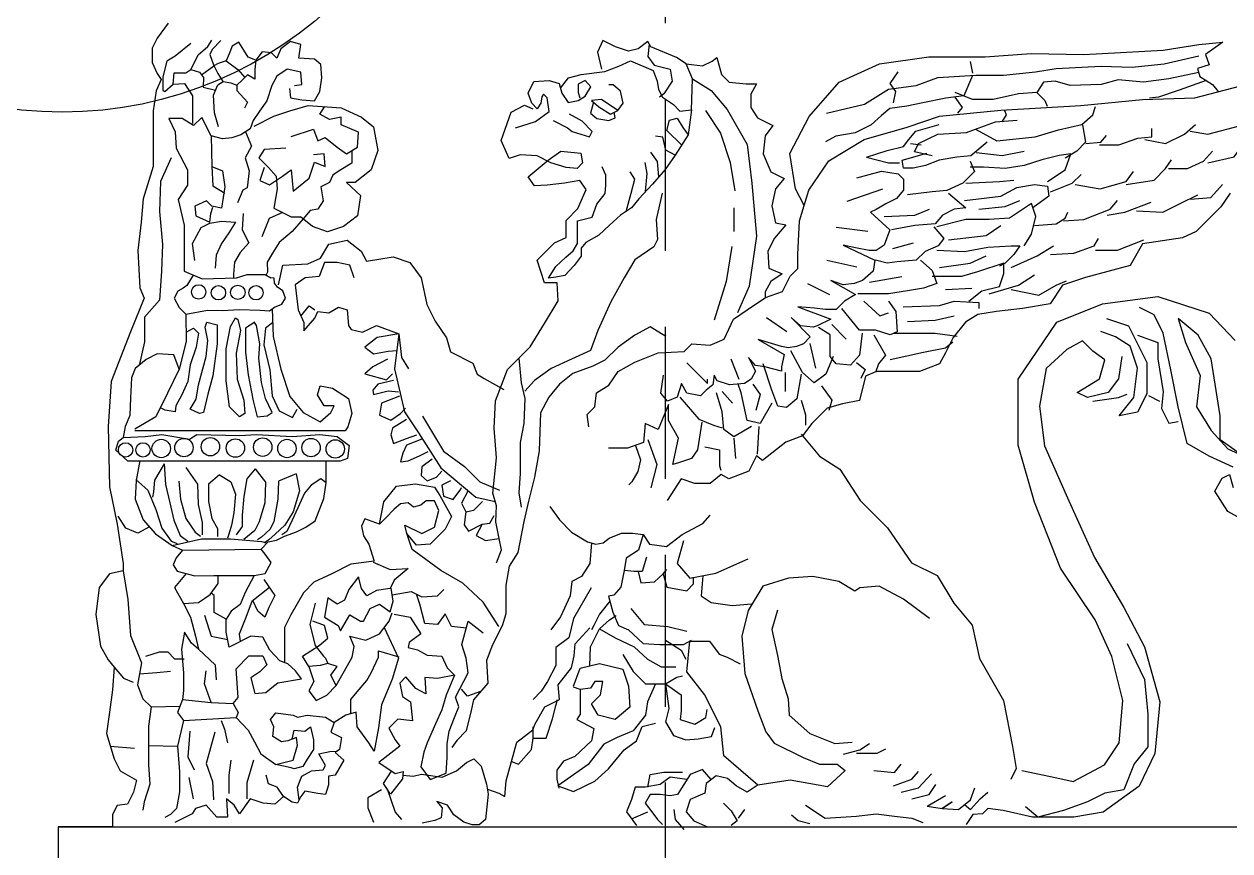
# Model space of a CAD drawing. Extents: x 225 to 2401, y 148 to 3508.
# Drawn here: x 476.3 to 873.3, y 2690.5 to 2962.7 of the extents above; entities that cross this region are included whole.
import ezdxf

# ---------------------------------------------------------------- set-up
doc = ezdxf.new("R2010")
doc.units = 0
doc.header["$LTSCALE"] = 10
doc.header["$MEASUREMENT"] = 0
doc.linetypes.add('HIDDEN', pattern=[0.375, 0.25, -0.125])
for name, color, linetype in [('3', 3, 'CONTINUOUS'), ('4', 4, 'CONTINUOUS'), ('7', 7, 'CONTINUOUS'), ('BH', 3, 'CONTINUOUS'), ('DIM', 3, 'CONTINUOUS')]:
    doc.layers.add(name, color=color, linetype=linetype)

msp = doc.modelspace()

# ---------------------------------------------------------------- linework, layer by layer
at = {"layer": '3', "linetype": 'HIDDEN', "ltscale": 20}
msp.add_line((687.43, 338), (687.43, 3507.88), dxfattribs=at)
at = {"layer": '3'}
msp.add_lwpolyline([(524.69, 2918.62), (521.17, 2910.87), (520.82, 2901.02), (521.87, 2890.11), (521.52, 2881.32), (520.82, 2871.82), (515.89, 2866.19), (515.89, 2858.09), (514.12, 2850.35)], dxfattribs=at)
at = {"layer": '4'}
msp.add_lwpolyline([(523.74, 2963.03), (520.08, 2958.04), (518.41, 2954.71), (518.41, 2950.05), (520.08, 2946.39), (521.41, 2944.39), (519.74, 2940.73), (518.74, 2934.08), (518.74, 2915.77), (515.41, 2905.12), (514.75, 2897.47), (513.75, 2888.15), (514.41, 2875.83), (515.74, 2872.51), (511.33, 2861.4), (504.89, 2845.07), (503.9, 2830.21), (504.39, 2810.41), (506.87, 2798.04), (508.85, 2785.16), (508.85, 2782.69), (504.39, 2781.7), (500.92, 2777.24), (499.93, 2768.33), (501.42, 2757.93), (503.9, 2753.48), (505.88, 2751), (505.38, 2743.58), (504.39, 2736.15), (503.4, 2729.22), (505.88, 2720.8), (507.86, 2716.84), (513.31, 2713.87), (512.32, 2709.91), (510.34, 2705.95), (506.87, 2705.46), (505.38, 2702.49), (505.38, 2698.47), (487.43, 2698.47), (487.43, 2683.47)], dxfattribs=at)
at = {"layer": '7'}
msp.add_line((487.43, 2698.47), (1429, 2698.47), dxfattribs=at)
at = {"layer": 'BH', "color": 7}
for points in [[(531.2, 2956.3), (526.03, 2952.17), (523.27, 2950.45), (521.9, 2945.28), (521.9, 2940.81), (522.58, 2940.46), (525.34, 2942.87), (525.69, 2946.66), (529.48, 2946.66), (531.2, 2947.69), (532.58, 2950.45), (533.61, 2952.51), (536.71, 2955.27), (538.09, 2957.33)], [(552.57, 2950.79), (550.06, 2951.76), (548.62, 2954.1), (546.93, 2956.7), (544.72, 2955.4), (543.81, 2952.93), (542.77, 2950.59), (540.17, 2949.68), (538.76, 2948.98)], [(563.6, 2941.5), (563.94, 2938.4), (567.73, 2937.71), (571.87, 2937.37), (573.59, 2940.46), (574.28, 2944.94), (573.94, 2949.41), (571.87, 2951.14), (566.7, 2951.48), (567.39, 2955.95), (563.94, 2956.99), (560.84, 2954.58), (559.46, 2951.48), (557.74, 2953.2), (554.64, 2953.54), (552.57, 2950.79), (552.22, 2947.69), (552.22, 2944.59), (549.81, 2945.97), (548.09, 2944.25), (546.36, 2942.53), (546.36, 2940.81), (549.81, 2937.02), (548.78, 2934.96)], [(652.85, 2941.53), (655.52, 2944.98), (659.75, 2946.03), (667.5, 2947.09), (672.08, 2948.85), (675.96, 2950.61), (683.36, 2947.44), (684.77, 2943.92), (685.12, 2941.1), (686.53, 2938.64), (690.05, 2936.18), (692.17, 2934.06), (696.05, 2934.42), (696.4, 2944.62), (694.28, 2949.55), (691.11, 2951.66), (682.65, 2955.18), (681.6, 2956.94), (678.42, 2954.48), (675.25, 2953.78), (671.02, 2955.18), (666.79, 2957.3), (665.03, 2953.42), (666.44, 2947.79)], [(733.12, 2902.99), (730.27, 2908.4), (728.38, 2920.11), (734.81, 2932.21), (744.65, 2943.54), (757.89, 2949.59), (774.16, 2951.86), (792.69, 2951.86), (807.83, 2952.99), (825.23, 2952.61), (851.34, 2954.12), (863.06, 2956.01), (871.01, 2956.77), (865.33, 2952.61), (866.47, 2949.21), (862.69, 2948.08), (863.44, 2945.43), (867.6, 2942.79), (869.49, 2940.52)], [(694.28, 2949.55), (699.7, 2948.89), (702.82, 2950.45), (704.38, 2951.7), (705.93, 2946.09), (708.43, 2943.6), (714.04, 2942.98), (717.46, 2942.98), (715.59, 2939.56), (715.59, 2935.2), (717.78, 2931.78), (722.76, 2929.29), (720.27, 2925.86), (719.64, 2919.95), (722.14, 2914.03), (726.5, 2911.86), (723.7, 2908.43), (722.45, 2902.83), (723.7, 2897.23), (727.12, 2896.6), (723.38, 2892.25), (721.2, 2887.89), (721.51, 2882.29), (725.88, 2880.42), (722.14, 2877.93), (720.27, 2874.51), (720.27, 2872.95)], [(565.29, 2942.46), (567.66, 2942.8), (567.33, 2946.86), (562.92, 2947.87), (559.53, 2945.5), (557.84, 2942.46), (556.14, 2937.38), (553.77, 2934), (551.74, 2930.95), (550.72, 2928.24), (547.67, 2926.21), (544.62, 2925.2), (541.57, 2924.86), (537.85, 2925.88), (534.8, 2931.97), (532.09, 2929.26), (528.36, 2931.63), (523.96, 2931.63), (525.99, 2927.23), (526.33, 2921.81), (530.05, 2914.71), (530.05, 2909.63), (527.01, 2904.89)], [(525.34, 2942.87), (529.04, 2943.14), (531.75, 2939.07), (531.75, 2932.98), (531.75, 2929.94)], [(638.09, 2928.58), (644.65, 2930.66), (649.12, 2933.94), (648.53, 2938.4), (647.33, 2939.59), (646.74, 2938.7), (646.44, 2936.62), (645.25, 2934.83), (643.46, 2936.62), (642.27, 2939.89), (644.06, 2943.76), (649.12, 2944.06), (652.4, 2943.17), (653.29, 2939.89), (655.38, 2936.91), (658.66, 2937.51), (661.04, 2939), (662.83, 2941.98), (661.04, 2944.06), (658.66, 2942.87), (658.66, 2940.19), (659.26, 2938.4)], [(662.21, 2830.15), (661.71, 2834.2), (664.24, 2836.72), (664.75, 2841.28), (668.8, 2843.81), (671.84, 2848.36), (677.41, 2851.39), (685, 2854.43), (693.61, 2854.94), (696.15, 2857.46), (702.22, 2856.96), (706.78, 2858.98), (709.82, 2865.56), (714.38, 2868.59), (720.45, 2872.64), (726.03, 2874.66), (728.56, 2879.72), (731.09, 2882.25), (731.09, 2886.8), (731.6, 2897.93), (734.64, 2908.05), (741.22, 2917.66), (752.87, 2924.74), (767.05, 2928.79), (777.68, 2932.33), (797.94, 2934.36), (824.28, 2935.87), (844.54, 2937.9), (861.76, 2938.4), (878.97, 2942.95)], [(552, 2929.1), (558.51, 2932.34), (563.8, 2934.1), (569.79, 2935.86), (580.71, 2935.15), (587.4, 2931.99), (591.28, 2928.82), (592.69, 2921.08), (590.57, 2914.74), (585.29, 2910.52), (582.47, 2910.52), (587.05, 2906.3), (585.99, 2899.61), (581.41, 2896.1), (576.13, 2894.34), (571.2, 2896.1), (567.32, 2899.26)], [(631.85, 2785.35), (633.48, 2789.65), (632.66, 2793.33), (631.64, 2798.85), (631.85, 2804.16), (630.62, 2808.25), (631.85, 2819.9), (631.03, 2829.71), (631.44, 2838.71), (635.41, 2848.96), (642.86, 2856.41), (647.63, 2864.15), (652.1, 2871.59), (651.8, 2877.54), (647.63, 2877.54), (645.24, 2884.99), (650.9, 2890.64), (654.78, 2892.43), (654.78, 2898.08), (658.65, 2901.96), (661.34, 2908.21), (659.25, 2911.18), (654.18, 2910.29), (648.52, 2909.7), (644.35, 2909.4), (642.26, 2912.37), (648.82, 2917.86), (653, 2920.84), (659.55, 2920.24), (660.15, 2916.97), (658.36, 2915.18), (654.79, 2915.48), (649.72, 2916.97), (645.25, 2919.35), (639.58, 2919.65), (636.01, 2918.46), (633.33, 2924.41), (636.6, 2933.64), (641.07, 2936.02), (643.76, 2934.83)], [(696.05, 2934.42), (694.91, 2926.17), (690.7, 2919.56), (687.4, 2914.76), (683.19, 2909.96), (678.68, 2905.15), (676.28, 2902.15), (672.67, 2899.75), (669.06, 2896.45), (665.46, 2893.15), (661.25, 2890.75), (659.75, 2888.94), (659.75, 2886.24), (657.34, 2883.24), (654.34, 2879.94), (651.33, 2879.34), (648.93, 2879.04), (651.33, 2882.94), (654.64, 2885.94), (657.04, 2888.04), (658.54, 2890.44), (658.54, 2895.55), (658.54, 2897.95), (663.35, 2899.15), (664.86, 2903.35), (667.56, 2906.95), (667.86, 2909.66), (667.86, 2912.96), (666.66, 2915.66)], [(873.4, 2907.04), (870.36, 2902.49), (862.26, 2894.39), (857.7, 2892.37), (844.54, 2890.35), (840.48, 2883.26), (825.8, 2879.22), (818.2, 2876.69), (814.15, 2870.62), (805.03, 2869.1), (796.42, 2868.09), (790.35, 2867.08), (786.29, 2864.55), (782.24, 2859.49), (779.71, 2854.43), (777.68, 2850.89), (771.1, 2848.36), (756.92, 2848.36), (753.37, 2846.84), (751.35, 2838.75), (745.78, 2837.74), (740.71, 2836.22), (735.65, 2831.16), (732.61, 2827.11), (727.04, 2825.09), (719.44, 2819.02), (717.42, 2820.54), (714.88, 2815.48), (708.3, 2812.95), (705.77, 2814.47), (702.22, 2811.43), (697.16, 2811.43), (692.6, 2812.95), (688.04, 2805.87)], [(527.01, 2904.89), (528.92, 2896.45), (528.92, 2886.95), (528.92, 2881.32), (534.91, 2878.85), (546.18, 2879.21), (549.71, 2880.26), (555.69, 2880.26), (557.46, 2879.21)], [(568.19, 2898.55), (564.52, 2894.43), (560.24, 2890.8), (558.02, 2887.31), (556.28, 2884.31), (556.44, 2880.98), (555.92, 2880.12)], [(560.03, 2876.87), (561.41, 2883.31), (569.7, 2883.77), (573.85, 2885.61), (576.61, 2890.21), (582.6, 2891.59), (587.2, 2887.91), (589.05, 2884.69), (597.8, 2886.07), (603.33, 2884.23), (607.01, 2879.17), (608.85, 2870.43), (611.62, 2864.91), (615.3, 2859.38), (616.68, 2854.78), (624.05, 2851.1), (625.44, 2847.42), (627.74, 2846.04), (634.19, 2842.36)], [(584.9, 2879.17), (583.52, 2883.31), (579.37, 2884.23), (575.23, 2884.23), (573.39, 2879.63), (568.78, 2879.17), (565.56, 2876.87), (566.48, 2868.59), (568.32, 2864.45), (568.32, 2861.68), (572, 2865.83), (572.93, 2868.13), (576.61, 2867.67), (579.84, 2869.51), (582.6, 2868.59), (583.06, 2863.52), (583.98, 2862.14), (587.67, 2861.22), (592.27, 2863.52), (599.64, 2860.76), (600.56, 2852.94), (602.87, 2849.26)], [(531.91, 2880.08), (529.84, 2876.6), (528.59, 2875.76), (526.92, 2874.79), (525.67, 2872.43), (527.34, 2869.38), (529.56, 2867.16), (536.64, 2868.55), (541.64, 2868.41), (547.06, 2868.69), (554.01, 2868.55), (557.06, 2868.27), (558.73, 2869.52), (561.09, 2870.49), (562.34, 2872.43), (561.51, 2874.93), (559.7, 2876.04), (558.73, 2877.43), (558.59, 2879.09), (557.46, 2879.21)], [(804.79, 2717.04), (816.29, 2714.62), (821.74, 2713.41), (832.03, 2718.85), (836.87, 2726.11), (838.08, 2740.02), (834.45, 2754.53), (829, 2766.62), (817.5, 2783.55), (809.03, 2805.31), (803.58, 2824.05), (803.58, 2845.82), (816.29, 2864.56), (831.42, 2870.61), (849.58, 2873.02), (866.53, 2867.58), (875.01, 2858.51)], [(557.89, 2868.9), (558.27, 2859.89), (560.75, 2849.14), (563.79, 2840.05), (568.2, 2834.81), (573.72, 2831.78), (577.31, 2834.81), (578.41, 2837.01), (575.1, 2837.01), (572.89, 2840.6), (573.72, 2843.63), (577.86, 2842.8), (583.1, 2839.49), (584.2, 2834.53), (582.82, 2830.12), (582, 2828.75), (512.75, 2828.75)], [(874.4, 2816.8), (866.53, 2820.43), (859.27, 2824.66), (856.24, 2836.75), (853.82, 2848.84), (851.4, 2860.93), (848.37, 2866.98), (843.53, 2869.4)], [(687.58, 2859.9), (682.46, 2863.04), (677.35, 2860.29), (671.84, 2856.37), (667.52, 2852.04), (663.58, 2850.08), (656.9, 2847.72), (652.57, 2844.19), (649.03, 2839.86), (646.28, 2834.76), (645.88, 2822.19), (644.31, 2813.54), (642.34, 2805.68), (640.77, 2799.01), (638.8, 2788.79), (636.03, 2784.24), (634.85, 2777.96), (634.85, 2768.53), (633.67, 2764.6), (630.52, 2758.31), (628.55, 2753.21), (628.95, 2745.74), (624.23, 2740.24), (623.44, 2736.71), (621.87, 2730.03), (618.72, 2726.88), (617.15, 2724.53)], [(832.64, 2865.77), (839.9, 2863.35), (845.95, 2851.26), (845.95, 2840.98), (842.93, 2834.94), (836.87, 2833.73), (841.71, 2839.77), (842.93, 2849.45), (840.5, 2856.7), (835.66, 2859.72), (830.82, 2861.54)], [(856.24, 2865.77), (858.66, 2857.91), (863.51, 2847.03), (862.3, 2836.75), (867.14, 2828.89), (872.59, 2822.84), (884.69, 2817.4)], [(878.64, 2819.82), (870.16, 2825.87), (870.16, 2833.73), (867.14, 2852.47), (862.9, 2860.33), (856.24, 2865.77)], [(529.58, 2861.26), (532.06, 2862.64), (533.71, 2860.99), (532.89, 2856.3), (530.96, 2850.52), (530.13, 2845.01), (528.2, 2840.6), (526.27, 2837.01), (525.99, 2835.08), (522.68, 2835.64), (521.13, 2836.41)], [(599.64, 2860.76), (598.26, 2849.26), (601.48, 2835), (606.09, 2828.1), (613.46, 2816.6), (624.98, 2806.94), (631.42, 2805.56)], [(842.93, 2860.33), (849.58, 2857.91), (849.58, 2852.47), (851.4, 2841.59), (850.79, 2836.14), (853.22, 2831.31), (856.24, 2831.91)], [(823.06, 2841.41), (830.43, 2845.94), (832.13, 2852.17), (828.16, 2855), (824.76, 2858.39), (819.66, 2855.56), (812.86, 2849.34), (810.6, 2836.89), (812.3, 2823.87), (820.23, 2805.76), (828.73, 2787.09), (838.36, 2770.67), (845.16, 2757.66), (850.26, 2739.55), (848.56, 2722.57), (843.46, 2711.82), (831.56, 2703.33), (821.93, 2701.63), (808.33, 2701.63), (798.7, 2703.89), (793.6, 2704.46)], [(527.37, 2849.14), (525.54, 2853.83), (520.1, 2854.13), (516.47, 2852.32), (512.84, 2849.3), (511.63, 2846.28), (511.32, 2839.63), (511.02, 2833.89), (509.51, 2830.26), (508.9, 2826.64), (516.16, 2826.94), (521.61, 2827.54), (530.68, 2826.03), (533.1, 2827.54), (547.32, 2827.24), (552.77, 2827.54), (564.57, 2826.94), (573.64, 2827.54), (579.39, 2826.94), (583.32, 2823.92), (582.72, 2819.69), (580.3, 2818.78), (510.42, 2818.78), (506.48, 2822.41), (507.39, 2825.43), (508.9, 2826.64)], [(828.16, 2838.59), (836.66, 2839.72), (839.49, 2840.85)], [(846.56, 2840.38), (850.19, 2838.56)], [(607.47, 2833.62), (614.38, 2822.12), (621.29, 2817.06), (626.36, 2812), (632.81, 2809.24)], [(732.16, 2827.68), (738.21, 2820.43), (744.87, 2816.19), (751.53, 2805.92), (760.61, 2796.85), (768.47, 2785.36), (776.95, 2781.13), (782.4, 2772.06), (788.45, 2764.8), (790.87, 2753.92), (798.74, 2740.02), (801.77, 2724.9), (802.98, 2717.65), (801.16, 2714.02)], [(514.35, 2819.04), (513.19, 2812.48), (512.8, 2806.31), (515.51, 2799.56), (519.56, 2794.93), (524.97, 2791.07), (528.44, 2789.53), (526.32, 2787.02), (525.36, 2784.71), (526.71, 2782.58), (532.5, 2781.04), (538.68, 2781.23), (546.4, 2781.23), (552, 2781.23), (555.67, 2781.81), (557.61, 2785.48), (555.67, 2788.18), (554.28, 2789.9), (556.64, 2792.23), (559.34, 2792.81), (562.05, 2794.16), (565.91, 2795.51), (569, 2797.05), (572.09, 2799.17), (574.99, 2806.5), (575.76, 2811.71), (575.76, 2817.3), (575.76, 2818.85)], [(593.29, 2798.12), (594.68, 2805.42), (598.86, 2810.63), (605.12, 2811.32), (611.39, 2810.28), (613.13, 2807.5), (616.96, 2800.55), (614.87, 2796.38), (610, 2791.51), (605.47, 2791.16), (602.34, 2794.99)], [(879.24, 2798.66), (872.59, 2802.29), (868.35, 2808.94), (870.77, 2813.17), (873.19, 2814.38), (874.4, 2810.15)], [(632.62, 2764.4), (627.4, 2772.39), (620.78, 2778.65), (613.48, 2782.82), (606.86, 2787.69), (604.08, 2789.77), (602.34, 2794.99), (601.64, 2797.77), (607.21, 2794.99), (611.39, 2797.07), (612.78, 2802.63), (611.39, 2805.76), (608.6, 2805.76), (606.86, 2804.37), (604.43, 2803.68), (602.69, 2805.07), (600.25, 2804.72), (598.16, 2802.98), (595.38, 2800.2), (593.29, 2798.12), (588.42, 2799.85), (587.37, 2797.42), (588.07, 2794.29), (589.81, 2791.51), (591.55, 2785.95), (583.89, 2784.91), (577.63, 2781.78), (571.71, 2779), (568.23, 2775.52), (564.06, 2768.22), (561.97, 2764.05), (561.97, 2756.75), (561.97, 2752.58)], [(649.35, 2803.87), (652.55, 2799.48), (656.55, 2795.48), (661.75, 2792.29), (664.55, 2791.49), (666.95, 2791.89), (668.95, 2793.49), (672.95, 2795.08), (676.55, 2795.08), (680.15, 2794.68), (682.15, 2791.49), (687.75, 2790.69), (692.95, 2794.68), (699.75, 2798.28), (702.15, 2801.08)], [(517.53, 2797.24), (513.73, 2795.16), (509.81, 2796.79), (507.2, 2800.71)], [(680.15, 2794.68), (678.62, 2789.47), (674.56, 2786.88), (673.82, 2782.82), (672.71, 2777.29), (670.49, 2774.7), (668.65, 2774.34), (670.12, 2769.17), (671.97, 2764.74), (675.3, 2763.26), (680.1, 2758.83), (685.64, 2758.46), (693.4, 2758.46), (695.99, 2759.94)], [(508.85, 2782.69), (510.39, 2773.25), (511.3, 2761.47), (514.92, 2752.41), (513.56, 2745.16), (515.38, 2740.63), (518.1, 2737.91), (517.19, 2731.57), (517.19, 2718.89), (517.65, 2712.54), (515.83, 2706.65), (515.38, 2703.94)], [(529.6, 2781.81), (525.81, 2777.22), (528.75, 2772), (533.65, 2772.32), (537.57, 2774.93), (540.18, 2778.52), (540.18, 2781.23)], [(774.36, 2767.02), (765.84, 2773.4), (757.85, 2777.66), (751.46, 2777.13), (749.86, 2776.06), (744.53, 2779.26), (736.01, 2780.85), (728.02, 2780.32), (719.5, 2777.66), (714.7, 2769.68), (712.57, 2761.17), (713.64, 2748.93), (717.9, 2736.69), (720.56, 2729.77), (723.23, 2726.05), (732.82, 2721.26), (738.14, 2719.13), (744, 2719.13), (746.66, 2717), (740.81, 2711.68), (728.55, 2713.81), (717.9, 2712.22), (706.71, 2721.79), (705.65, 2731.37), (700.32, 2742.01), (694.46, 2749.46), (695.53, 2759.57), (701.92, 2759.57), (705.12, 2755.31), (707.78, 2754.25), (712.04, 2752.12)], [(528.75, 2772), (531.04, 2767.43), (532.67, 2761.23), (533.65, 2756.99), (531.37, 2758.95), (529.08, 2762.54), (528.1, 2756.99), (528.75, 2749.16), (528.75, 2743.29), (528.43, 2740.35), (537.9, 2739.37), (545.08, 2739.05), (546.72, 2741), (546.06, 2750.46), (550.31, 2754.71), (554.88, 2754.71), (556.19, 2751.77), (553.9, 2749.49), (550.96, 2747.53), (552.27, 2742.31), (555.86, 2742.64), (557.82, 2744.27), (559.78, 2745.9), (567.62, 2747.2), (565.66, 2749.81), (563.05, 2752.1), (560.43, 2753.07), (557.17, 2756.66), (554.88, 2760.9), (550.96, 2761.23), (545.08, 2758.29), (543.78, 2757.64), (542.8, 2762.54), (542.8, 2766.78), (538.88, 2769.06), (538.88, 2774.61), (537.87, 2775.34)], [(628.82, 2710.84), (632.55, 2709.59), (634.55, 2708.4), (634.95, 2713.59), (638.55, 2726.37), (643.75, 2730.37), (644.55, 2732.36), (647.75, 2737.96), (652.55, 2740.35), (652.15, 2745.15), (656.55, 2750.74), (657.35, 2754.74), (657.75, 2758.73), (662.55, 2763.92)], [(518.1, 2737.91), (527.61, 2738.23)], [(636.75, 2719.98), (639.06, 2719.13), (643.32, 2723.92), (643.86, 2727.65), (643.86, 2731.37)], [(600.97, 2715.45), (604.39, 2715.15), (607.08, 2715.75), (613.93, 2714.85), (618.69, 2716.94), (621.97, 2719.61), (624.35, 2720.8), (626.73, 2718.42), (628.52, 2712.47), (629.12, 2709.2), (628.22, 2700.87), (626.14, 2699.09), (623.76, 2699.09), (621.08, 2699.98), (617.8, 2702.36), (615.71, 2705.63), (612.14, 2706.82), (613.93, 2704.74), (613.63, 2701.47), (611.54, 2700.57), (607.37, 2699.68)], [(702.51, 2714), (699.64, 2717.28), (695.54, 2715.64), (693.49, 2712.36), (691.44, 2709.09), (688.98, 2708.68), (685.7, 2709.09), (682.43, 2709.09), (680.79, 2706.22), (683.25, 2702.95), (684.88, 2700.9), (686.52, 2699.27)], [(681.61, 2711.55), (682.43, 2715.64), (686.93, 2716.46), (693.08, 2716.46)], [(694.52, 2714), (688.98, 2714.82), (685.7, 2712.36), (680.79, 2711.55), (677.51, 2711.55), (676.28, 2707.45), (674.64, 2703.36), (677.92, 2698.86)], [(718.02, 2712.23), (714.39, 2709.91), (710.7, 2711.95), (707.83, 2714.41), (704.15, 2715.23), (700.87, 2712.77), (700.46, 2709.5), (695.54, 2707.45), (694.31, 2703.36), (696.77, 2700.49), (701.28, 2698.45)]]:
    msp.add_lwpolyline(points, dxfattribs=at)
at = {"layer": 'BH'}
for points in [[(541.08, 2957.22), (538.21, 2954.36), (537.43, 2952.67), (538.61, 2949.29), (540.04, 2946.43), (541.75, 2943.76)], [(682.13, 2956.06), (681.6, 2952.02), (683.71, 2949.2), (689, 2947.79), (689.7, 2943.92), (686.88, 2939.7), (685.47, 2938.64)], [(542.77, 2950.59), (546.67, 2947.73), (548.95, 2945.11)], [(740.48, 2933.34), (752.97, 2936.36), (760.91, 2941.28), (769.99, 2942.41), (777.18, 2945.05), (789.67, 2945.81), (798.75, 2945.81), (809.34, 2946.94), (816.15, 2948.08), (830.91, 2948.83), (841.12, 2948.45), (851.71, 2949.59), (863.06, 2952.23)], [(787.78, 2950.34), (788.53, 2946.57)], [(531.2, 2947.69), (534.05, 2946.82), (535.35, 2945.13), (535.22, 2941.88), (539.32, 2940.97)], [(534.7, 2945.98), (538.76, 2948.98)], [(763.94, 2946.94), (761.29, 2943.16), (763.18, 2940.52)], [(863.06, 2946.75), (853.23, 2944.68), (844.9, 2943.54), (836.58, 2944.3), (830.91, 2942.79), (820.69, 2942.41), (815.77, 2943.92), (811.99, 2943.54), (809.72, 2940.14), (803.67, 2939.76), (795.34, 2937.87), (788.53, 2937.87), (782.86, 2940.14)], [(540.3, 2928.88), (539, 2933.43), (538.61, 2939.28), (540.04, 2942.66), (541.86, 2943.83), (544.33, 2943.31), (546.36, 2942.53)], [(671.77, 2934.27), (666.36, 2937.87), (663.05, 2937.57), (665.46, 2935.47), (669.36, 2933.07), (671.77, 2934.27), (673.57, 2936.67), (672.67, 2940.58), (670.26, 2942.68), (668.76, 2942.68)], [(696.4, 2944.62), (702.51, 2940.8), (707.8, 2934.58), (714.35, 2923.06), (715.91, 2910.3), (717.46, 2892.87), (714.97, 2876.37), (711.23, 2867.66)], [(788.58, 2945.74), (785.69, 2939.01), (779.83, 2938.25), (772.26, 2936.74), (766.97, 2935.61), (761.29, 2934.85), (758.64, 2932.58), (755.24, 2929.56), (749.94, 2926.92), (743.51, 2925.78), (740.11, 2923.89)], [(865.52, 2944.11), (856.63, 2940.9), (849.82, 2938.63), (846.8, 2938.25)], [(763.24, 2940.44), (762.43, 2936.74)], [(782.76, 2938.63), (785.13, 2935.23), (783.61, 2933.34)], [(809.72, 2940.14), (812.37, 2937.5), (813.12, 2935.61)], [(564.15, 2925.65), (571.55, 2928.12), (572.96, 2924.25), (575.42, 2925.3), (579.3, 2922.13), (582.47, 2920.02), (585.99, 2922.13), (586.34, 2927.06), (580.71, 2929.52), (580.71, 2931.99), (576.83, 2931.28), (573.66, 2933.04), (575.25, 2935.51)], [(663.76, 2936.95), (662.75, 2933.37), (664.86, 2931.57), (668.76, 2930.97), (670.87, 2931.87), (670.57, 2933.67)], [(700.64, 2934.27), (705.62, 2926.8), (708.74, 2917.15), (710.3, 2907.81)], [(789.55, 2928.07), (796.54, 2924.23), (809.19, 2925.59), (816.86, 2927.84), (824.54, 2929.65), (828.15, 2932.8), (829.06, 2935.51)], [(650.43, 2930.97), (655.24, 2928.57), (656.74, 2927.37), (662.45, 2925.57), (663.35, 2927.37), (660.05, 2930.67), (655.84, 2933.07)], [(692.8, 2922.86), (687.87, 2927.67), (688.8, 2931.07), (691.28, 2931.69), (693.13, 2928.6), (694.91, 2926.17)], [(775.32, 2919.27), (769.45, 2920.63), (770.81, 2923.33), (777.13, 2926.49), (786.61, 2926.94), (792.48, 2929.19), (796.09, 2930.55), (803.32, 2931)], [(798.35, 2930.55), (799.71, 2932.8), (799.25, 2934.16)], [(860.21, 2927.39), (866.08, 2926.49), (876.47, 2929.19), (878.73, 2934.16)], [(549.2, 2927.23), (551.11, 2922.49), (549, 2918.62), (550.41, 2914.39), (549.71, 2908.76), (548.3, 2908.06), (546.53, 2903.84)], [(753.65, 2918.82), (760.42, 2921.08), (765.84, 2922.43), (767.64, 2924.68), (769.9, 2927.39), (777.58, 2929.65)], [(824.79, 2929.53), (825.76, 2923.77), (822.87, 2920.9), (819.03, 2918.5)], [(830.41, 2922.88), (836.73, 2922.88), (843.05, 2925.14), (847.57, 2925.59), (847.57, 2928.29)], [(845.31, 2924.68), (852.09, 2923.33), (858.41, 2926.49), (862.02, 2929.65)], [(866.1, 2917.06), (874.74, 2918.98), (878.58, 2924.25), (880.99, 2926.65)], [(537.85, 2925.88), (538.08, 2915.8), (538.43, 2909.47), (542.31, 2907)], [(690.7, 2919.56), (687.56, 2921.18), (686.64, 2925.51), (684.16, 2925.82)], [(793.38, 2923.78), (787.96, 2919.27), (783.45, 2918.82), (777.58, 2917.92), (773.06, 2916.11), (769, 2915.21), (765.84, 2915.21), (765.39, 2917.92), (773.51, 2920.17)], [(768.1, 2923.33), (771.71, 2922.88)], [(825.9, 2923.33), (830.86, 2923.78), (832.67, 2926.04)], [(562.39, 2921.78), (555.34, 2921.43), (553.58, 2918.62), (556.75, 2915.45), (559.22, 2912.63), (559.57, 2908.41), (558.51, 2902.08), (564.15, 2899.26), (567.32, 2899.26)], [(555.34, 2915.45), (553.93, 2911.23), (557.1, 2909.82), (561.33, 2912.63), (564.15, 2914.74), (564.85, 2907.71), (570.14, 2911.93), (571.9, 2917.21), (575.42, 2915.8), (575.07, 2920.02), (571.55, 2919.67)], [(584.23, 2921.08), (584.23, 2916.86), (580, 2914.39), (577.89, 2912.99), (576.83, 2910.52), (574.01, 2909.11), (574.72, 2904.54), (572.96, 2901.73), (570.49, 2901.37), (568.19, 2898.55)], [(685.29, 2912.36), (684.78, 2917.47), (682.61, 2920.56)], [(753.65, 2918.82), (760.87, 2917.02), (764.48, 2917.02)], [(813.27, 2910.82), (819.03, 2914.66), (820.95, 2919.94), (817.11, 2919.46), (811.35, 2918.02), (805.58, 2916.1), (799.34, 2915.14), (792.14, 2915.62), (787.81, 2915.62)], [(789.74, 2920.42), (798.38, 2919.46), (805.58, 2920.9)], [(853.13, 2915.14), (859.37, 2915.14), (864.66, 2917.54), (867.54, 2920.9)], [(538.08, 2915.8), (541.6, 2914.39), (542.31, 2909.11), (541.25, 2902.08), (538.08, 2902.78)], [(680.93, 2907.56), (681.38, 2913.46), (680.76, 2917.16)], [(787.81, 2917.54), (789.26, 2914.18), (785.41, 2910.34), (780.13, 2907.94), (775.33, 2907.46), (767.16, 2906.5)], [(839.2, 2909.86), (848.33, 2911.3), (852.17, 2915.14), (854.09, 2918.02)], [(674.47, 2900.95), (676.12, 2906.97), (677.35, 2911.6), (675.81, 2914.07)], [(750.49, 2912.06), (758.61, 2914.31), (764.03, 2913.41), (765.84, 2911.6), (765.84, 2908), (763.58, 2905.29), (759.97, 2903.49), (756.81, 2901.68), (755, 2900.78), (761.32, 2894.92), (759.52, 2889.96), (756.81, 2888.15), (754.55, 2888.15), (750.03, 2889.05), (745.97, 2889.96), (756.36, 2884.99), (755.9, 2881.39), (752.29, 2878.23), (749.58, 2877.33), (745.97, 2876.88), (741.91, 2878.23), (750.03, 2873.72), (746.42, 2871.46), (743.71, 2868.76), (740.1, 2868.76), (736.49, 2869.21), (731.07, 2869.66), (741.91, 2865.6), (737.39, 2863.34), (736.04, 2862.89), (731.97, 2863.34), (728.81, 2866.05), (735.13, 2859.74), (732.87, 2857.48), (730.62, 2856.58), (727.91, 2856.13), (725.65, 2856.58), (717.97, 2858.83), (726.55, 2853.87), (725.65, 2849.81), (725.65, 2848.46), (720.23, 2849.81), (717.07, 2850.26), (714.81, 2852.97), (717.07, 2848.46), (715.72, 2845.75), (713.46, 2844.4), (708.49, 2843.95), (704.43, 2845.3), (703.52, 2847.11), (703.07, 2843.95), (700.81, 2842.15), (699.01, 2840.34), (694.49, 2841.24), (692.69, 2844.4), (691.33, 2839.89), (688.17, 2838.54), (685.91, 2841.24), (686.82, 2847.11)], [(786.37, 2910.34), (797.42, 2910.82), (802.22, 2911.3)], [(814.23, 2907.46), (821.43, 2910.34), (824.31, 2913.22)], [(822.39, 2909.86), (830.56, 2908.42), (839.2, 2910.82), (841.6, 2914.18)], [(686.4, 2907.05), (684.43, 2898.4), (684.82, 2891.72), (683.64, 2889.37), (677.35, 2885.05), (673.81, 2879.15), (669.48, 2871.29), (665.16, 2861.87), (662.8, 2855.19), (656.5, 2852.44), (649.82, 2849.29), (644.31, 2845.36), (641.16, 2841.83)], [(747.32, 2904.39), (759.06, 2908.45)], [(780.61, 2906.98), (786.37, 2902.19), (782.53, 2901.71), (778.69, 2899.79), (776.29, 2896.91), (769.56, 2896.43), (761.88, 2894.99)], [(785.89, 2904.59), (797.9, 2906.02), (803.18, 2908.9), (808.95, 2909.86), (813.27, 2909.38), (813.75, 2906.02), (808.47, 2902.19)], [(842.56, 2901.23), (851.21, 2900.75), (856.97, 2903.63), (862.74, 2906.5)], [(860.33, 2905.07), (867.06, 2905.55), (870.9, 2909.86)], [(538.08, 2902.78), (536.32, 2904.54), (532.44, 2902.78), (532.8, 2899.61), (537.38, 2897.5), (537.73, 2900.32), (538.43, 2902.43)], [(805.58, 2889.72), (807.99, 2893.55), (809.43, 2899.31), (807.99, 2903.63), (800.78, 2898.83), (794.06, 2898.35), (786.37, 2898.35), (776.77, 2895.95)], [(790.7, 2901.71), (799.34, 2902.67), (804.14, 2904.59)], [(818.55, 2897.87), (825.27, 2898.35), (833.92, 2901.71), (836.32, 2904.59)], [(832.96, 2899.79), (838.72, 2900.75), (847.37, 2904.11)], [(548.36, 2900.29), (548.04, 2894.91), (550.26, 2890.64), (547.41, 2887.47), (545.5, 2884.31), (545.19, 2880.35), (545.22, 2879.18)], [(561.33, 2900.67), (556.91, 2898.71), (554.53, 2892.69)], [(709.98, 2902.21), (709.98, 2894.43)], [(759.48, 2899.31), (769.56, 2899.79), (774.37, 2901.71)], [(808.95, 2896.43), (816.15, 2896.91), (819.03, 2898.83), (819.99, 2900.75)], [(532.44, 2884.84), (531.74, 2890.47), (534.56, 2895.74), (537.38, 2897.15), (541.25, 2897.85), (545.83, 2897.5), (543.72, 2893.98), (541.25, 2890.47), (539.49, 2886.59), (539.14, 2882.37)], [(743.71, 2895.82), (754.1, 2894.47)], [(775.81, 2895.95), (779.17, 2892.11), (777.25, 2889.72), (772.93, 2887.8), (770.04, 2884.92), (763.8, 2884.44), (760.44, 2883.96), (756.6, 2884.92)], [(780.61, 2891.63), (793.1, 2893.07), (797.9, 2896.43)], [(762.36, 2888.76), (769.08, 2890.67)], [(814.23, 2886.84), (821.91, 2887.32), (828.64, 2889.72), (830.08, 2892.11)], [(829.12, 2888.28), (836.32, 2888.28), (844.97, 2891.63)], [(709.36, 2889.45), (707.49, 2877.93), (703.44, 2865.17)], [(776.77, 2888.28), (785.89, 2887.8), (793.58, 2889.24), (801.26, 2889.72), (804.14, 2889.72), (802.22, 2886.84), (799.34, 2883.96), (797.42, 2883)], [(801.26, 2882.52), (809.91, 2886.36), (815.19, 2889.72)], [(740.55, 2884.99), (750.49, 2882.74)], [(771.49, 2884.92), (775.33, 2881.56), (776.77, 2877.24), (772.45, 2875.8), (767.16, 2874.84), (760.92, 2873.89), (757.56, 2873.89), (750.83, 2873.89)], [(787.33, 2871.49), (791.66, 2874.84), (797.42, 2876.28), (798.86, 2880.6), (798.86, 2883.96), (790.22, 2881.08), (784.93, 2879.64), (779.65, 2879.64), (775.33, 2879.64)], [(777.73, 2882.52), (787.81, 2883.96), (793.1, 2886.36)], [(754.68, 2877.72), (765.24, 2879.64)], [(794.06, 2873.89), (803.66, 2876.76), (808.95, 2880.12)], [(734.23, 2877.33), (741.45, 2873.72)], [(779.65, 2875.32), (788.29, 2875.8)], [(801.26, 2875.32), (810.39, 2873.41), (816.15, 2876.76), (819.51, 2878.2)], [(760.92, 2871.49), (763.32, 2868.13), (763.8, 2861.41), (761.4, 2860.45), (756.6, 2861.89), (751.31, 2861.89), (745.55, 2869.09)], [(752.76, 2871.49), (758.04, 2866.69), (760.92, 2867.65)], [(765.72, 2869.57), (777.73, 2870.05), (782.53, 2871.49), (790.7, 2871.01), (790.7, 2869.09)], [(529.56, 2867.16), (529.58, 2858.23), (527.37, 2849.14), (523.51, 2841.15), (519.64, 2833.43), (512.75, 2829.3)], [(567.4, 2866.52), (570.16, 2869.97), (572, 2868.59)], [(536.47, 2864.57), (539.78, 2863.74), (539.78, 2857.41), (538.4, 2846.93), (536.75, 2840.87), (535.37, 2834.81), (533.99, 2834.53), (530.96, 2835.91), (532.89, 2839.22), (533.71, 2843.9), (536.2, 2853.27), (536.75, 2858.51), (535.92, 2862.92), (536.47, 2864.57)], [(546.68, 2865.4), (547.51, 2861.82), (546.13, 2854.37), (546.41, 2845.83), (548.61, 2838.94), (548.89, 2834.53), (547.23, 2833.43), (543.92, 2836.74), (542.82, 2845.28), (542.82, 2855.75), (544.2, 2863.19), (545.85, 2865.95), (546.68, 2865.4)], [(552.2, 2864.57), (549.17, 2862.64), (549.17, 2854.65), (549.99, 2847.21), (551.65, 2838.67), (553.03, 2833.43), (556.34, 2833.71), (557.99, 2834.81), (555.79, 2839.49), (554.41, 2844.73), (553.58, 2852.72), (553.86, 2857.41), (552.75, 2863.47), (552.09, 2864.5)], [(558.08, 2864.39), (555.79, 2862.64), (555.23, 2857.13), (557.17, 2848.86), (557.99, 2840.32), (560.2, 2835.36), (564.62, 2833.16), (566.14, 2835.94)], [(720.68, 2866.05), (727.46, 2861.54)], [(752.27, 2860.93), (751.31, 2853.74), (748.43, 2850.38), (743.63, 2850.86), (741.71, 2853.26), (741.71, 2860.45), (737.87, 2862.85)], [(742.19, 2863.81), (746.99, 2859.01)], [(767.16, 2864.77), (776.29, 2865.25), (782.53, 2866.69)], [(599.64, 2860.76), (592.49, 2859.51), (588.51, 2856.39), (591.35, 2854.12), (596.18, 2854.97), (599.03, 2855.25)], [(756.12, 2860.45), (759.96, 2853.74), (757.56, 2850.86), (756.6, 2847.98)], [(762.6, 2860.93), (771.01, 2860.93), (776.29, 2860.93), (783.49, 2859.97)], [(742.67, 2853.26), (740.27, 2847.5), (736.43, 2844.62), (732.58, 2847.98), (728.74, 2855.18)], [(734.99, 2857.58), (736.91, 2849.42)], [(761.4, 2852.3), (772.45, 2854.7), (779.65, 2856.14), (782.05, 2858.06)], [(595.9, 2852.41), (591.07, 2849.86), (588.51, 2847.59), (595.62, 2845.6), (597.61, 2847.59)], [(639.13, 2852.68), (639.98, 2844.58), (641.16, 2839.47), (640.77, 2831.22), (639.59, 2824.94), (639.59, 2814.72), (639.2, 2808.43), (639.98, 2803.72)], [(694.49, 2851.17), (701.27, 2844.4), (701.27, 2845.75)], [(708.94, 2852.52), (711.65, 2845.75)], [(750.35, 2851.34), (753.24, 2848.94), (751.79, 2846.06)], [(837.79, 2853.3), (836.66, 2845.94), (833.26, 2841.41), (826.46, 2839.72), (823.06, 2841.41)], [(732.1, 2847.5), (730.66, 2839.35), (727.3, 2836.47), (724.42, 2836.95), (722.5, 2842.22), (719.62, 2850.86)], [(726.82, 2847.98), (726.82, 2841.75)], [(597.89, 2845.32), (592.77, 2844.18), (591.07, 2842.2), (591.35, 2840.78), (596.18, 2841.91), (599.59, 2841.63)], [(722.5, 2837.91), (718.66, 2831.19), (714.33, 2832.15), (712.41, 2841.27), (711.45, 2844.14)], [(716.26, 2844.14), (718.66, 2840.79), (717.22, 2835.51)], [(738.83, 2843.66), (742.19, 2838.87), (741.23, 2835.51)], [(599.88, 2840.21), (593.91, 2837.94), (593.34, 2833.97), (597.04, 2832.26), (600.16, 2834.53), (601.87, 2836.24)], [(692.24, 2839.83), (698.49, 2832.63), (703.29, 2830.71), (706.17, 2829.75)], [(715.77, 2830.23), (710.01, 2826.87), (706.65, 2829.27), (706.17, 2835.03), (704.25, 2841.27)], [(706.17, 2841.75), (709.53, 2837.91)], [(699.45, 2831.67), (698.01, 2822.56), (696.08, 2819.68), (691.76, 2818.24), (689.84, 2817.76), (691.76, 2826.39), (688.4, 2832.15), (688.4, 2837.43), (685.04, 2829.27), (680.72, 2831.19), (680.24, 2824.96), (674.95, 2823.04), (668.71, 2823.04)], [(732.1, 2838.87), (733.54, 2834.07), (733.54, 2830.71)], [(602.15, 2832.55), (597.61, 2829.71), (597.04, 2827.44), (597.89, 2824.6), (602.15, 2826.3), (605.56, 2827.44)], [(718.18, 2830.23), (717.7, 2821.12)], [(607.27, 2826.02), (602.15, 2824.03), (601.02, 2821.48), (600.16, 2818.64), (602.72, 2818.92), (606.42, 2820.62), (609.26, 2822.04)], [(677.59, 2824), (679.28, 2819.2), (678.31, 2815.36), (676.39, 2812), (675.43, 2811.04)], [(681.68, 2825.92), (684.56, 2817.76), (682.64, 2810.09)], [(700.41, 2823.52), (705.21, 2822.56), (705.21, 2817.28), (705.69, 2815.84)], [(710.01, 2826.39), (710.49, 2819.68)], [(610.68, 2819.49), (607.27, 2816.93), (606.98, 2814.1), (608.97, 2812.39), (612.1, 2813.53), (613.8, 2815.52)], [(522.4, 2817.99), (519.23, 2812.6), (518.86, 2808.69), (518.49, 2807.01)], [(522.4, 2817.99), (522.77, 2811.11), (524.26, 2805.15), (525.57, 2799.39), (527.61, 2794.36), (530.22, 2792.5)], [(529.48, 2816.69), (533.39, 2811.29), (533.58, 2804.6), (534.88, 2798.64), (534.88, 2794.55)], [(552.39, 2816.32), (549.59, 2812.97), (548.66, 2807.2), (548.1, 2801.06), (548.1, 2797.34), (546.06, 2794.55)], [(552.39, 2816.32), (555.74, 2811.85), (555.55, 2805.15), (553.69, 2798.83), (552.2, 2796.04), (548.66, 2793.06)], [(513.09, 2812.78), (517, 2809.25), (519.61, 2802.92), (521.65, 2796.78), (524.63, 2792.5), (526.68, 2791.76)], [(527.24, 2812.22), (527.8, 2806.27), (529.48, 2799.94), (532.64, 2795.48), (534.32, 2794.18)], [(540.65, 2814.27), (536.93, 2811.29), (536.93, 2805.53), (538.05, 2799.94), (539.91, 2796.6), (539.91, 2793.99)], [(540.65, 2814.27), (544.38, 2812.04), (545.87, 2807.94), (545.31, 2801.8), (544.56, 2797.71), (543.63, 2794.74), (543.26, 2793.43)], [(565.8, 2814.64), (560.02, 2812.22), (559.84, 2806.27), (558.53, 2799.01), (557.23, 2796.41), (554.44, 2793.8), (553.13, 2792.87)], [(565.8, 2814.64), (566.92, 2809.06), (564.87, 2802.18), (562.07, 2797.71), (558.91, 2794.74), (556.86, 2792.87), (555.37, 2791.94)], [(575.76, 2811.71), (573.99, 2812.97), (570.83, 2810.92), (568.59, 2808.32), (566.36, 2803.48), (564.5, 2799.39), (562.82, 2795.67), (561.14, 2794.55)], [(616.65, 2812.39), (613.8, 2810.97), (614.37, 2807.28), (617.5, 2806.15), (620.06, 2809.55), (620.34, 2810.12)], [(622.33, 2808.99), (620.34, 2805.01), (621.76, 2802.17), (624.32, 2802.74), (627.16, 2805.58)], [(621.76, 2802.17), (621.2, 2797.82), (622.64, 2795.78), (627.14, 2798.03), (629.59, 2798.44), (631.03, 2800.89)], [(627.14, 2798.03), (625.09, 2794.35), (628.16, 2792.71), (632.66, 2793.33)], [(524.97, 2791.07), (534.69, 2793.25), (544.19, 2793.25), (554.44, 2792.32), (556.11, 2791.94)], [(663.15, 2791.89), (662.5, 2785.11), (659.84, 2780.85), (656.64, 2779.26), (656.11, 2774.47), (652.91, 2767.55), (649.72, 2763.29)], [(693.4, 2792.56), (691.27, 2785.11), (695.53, 2780.32), (704.05, 2781.92), (714.7, 2786.7)], [(528.44, 2789.53), (554.28, 2789.9)], [(591.2, 2785.6), (596.77, 2783.17), (602.69, 2783.52), (598.16, 2779.69), (596.77, 2776.91), (592.25, 2776.22), (589.11, 2774.48), (587.37, 2776.91), (586.33, 2780.73), (583.2, 2776.56), (581.81, 2773.09), (579.37, 2771.7), (576.24, 2773.78), (575.19, 2767.52), (579.72, 2764.74), (580.41, 2763.01), (583.55, 2768.22), (587.03, 2766.13), (588.07, 2766.13), (590.16, 2770.31), (593.29, 2771.7), (596.77, 2769.26), (597.82, 2772.74), (597.16, 2776.97)], [(681.21, 2787.25), (679.73, 2782.46), (677.15, 2782.46), (673.82, 2782.82)], [(552, 2781.23), (549, 2775.59), (547.37, 2771.67), (544.43, 2769.39), (542.8, 2766.78)], [(555.21, 2779.83), (558.8, 2774.61), (556.84, 2770.69), (555.54, 2767.43), (553.25, 2769.39), (551.62, 2772.98)], [(678.44, 2782.46), (679.36, 2778.76), (683.8, 2779.13), (686.75, 2781.72), (687.86, 2783.19)], [(686.75, 2781.72), (687.86, 2777.29), (694.51, 2776.18), (696.73, 2778.4), (696.73, 2780.61)], [(699.79, 2781.12), (699.26, 2774.47), (702.45, 2772.34), (709.38, 2771.27), (715.77, 2771.81)], [(557.01, 2777.22), (551.29, 2772.65), (549, 2766.78), (547.04, 2761.88), (547.37, 2759.6)], [(597.49, 2774.85), (603.73, 2775.87), (607.21, 2774.13), (612.43, 2774.48), (614.52, 2776.56)], [(663.03, 2777.13), (657.17, 2767.02), (655.58, 2760.63), (651.32, 2757.44), (651.32, 2751.59), (648.65, 2746.27), (646.52, 2743.08), (643.86, 2740.42)], [(572.06, 2772.04), (570.32, 2765.09), (572.06, 2758.14), (574.85, 2754.66), (575.54, 2753.97), (576.24, 2752.23), (573.8, 2751.53), (569.97, 2751.19), (567.88, 2754.66), (573.45, 2758.14), (576.24, 2760.57), (575.19, 2764.74), (571.36, 2766.13)], [(621.89, 2763.81), (616.96, 2764.4), (614.87, 2768.57), (612.43, 2765.09), (608.26, 2765.44), (606.52, 2771.7), (605.47, 2775)], [(669.11, 2772.71), (665.69, 2768.43), (663.84, 2764.74), (663.1, 2763.26)], [(535.61, 2768.08), (537.9, 2761.23), (543.29, 2760.09)], [(579.02, 2744.93), (581.81, 2749.8), (584.24, 2754.31), (584.94, 2757.79), (583.55, 2761.27), (588.77, 2759.88), (593.29, 2761.96), (596.42, 2766.13), (597.47, 2768.92)], [(598.13, 2768.41), (603.38, 2767.52), (606.86, 2761.96), (603.04, 2759.18), (602.69, 2757.44), (605.82, 2756.75), (608.95, 2755.01), (613.82, 2754.66), (615.56, 2750.84), (618, 2748.41), (615.22, 2741.8), (613.82, 2736.93), (611.74, 2732.41), (608.95, 2726.16), (607.91, 2723.03), (606.86, 2718.16), (610, 2713.99), (615.22, 2716.08), (615.56, 2721.29), (615.56, 2725.81), (616.26, 2729.98), (618, 2734.5), (619.39, 2737.98), (618.35, 2741.11), (622.53, 2749.1), (621.83, 2753.97), (620.44, 2758.49), (622.53, 2766.13), (627.4, 2762.31)], [(662.55, 2751.45), (662.73, 2757.73), (665.69, 2763.63), (669.02, 2766.58), (671.23, 2768.06)], [(676.04, 2770.28), (680.47, 2765.11), (688.23, 2764.37), (694.51, 2762.89)], [(724.31, 2769.81), (722.53, 2763.39), (724.31, 2754.83), (725.74, 2747.33), (727.88, 2740.55), (728.24, 2735.2), (735.03, 2729.13), (743.25, 2725.92), (748.96, 2726.28)], [(594.86, 2764.05), (599.56, 2753.97), (597.47, 2747.01), (593.99, 2738.67), (592.94, 2731.02), (591.55, 2723.38), (589.81, 2726.16), (585.98, 2731.37), (585.63, 2736.24), (582.15, 2735.2), (578.31, 2732.78)], [(665.69, 2763.63), (670.86, 2760.68), (677.15, 2757.73), (681.58, 2753.67), (686.01, 2751.08), (690.82, 2751.08)], [(687.43, 2759.94), (692.66, 2756.62), (694.14, 2753.67)], [(516.29, 2754.67), (520.82, 2756.03), (523.54, 2756.03), (525.81, 2753.77), (528.98, 2753.77)], [(533.65, 2756.99), (539.2, 2751.77), (539.53, 2746.88)], [(583.89, 2735.72), (583.89, 2740.41), (585.98, 2742.84), (589.11, 2746.67), (590.51, 2749.1), (592.94, 2754.31), (592.94, 2756.4), (599.68, 2754.38)], [(839.49, 2758.79), (845.16, 2746.9), (846.29, 2735.59), (846.29, 2724.83), (841.76, 2719.17), (838.36, 2710.68), (832.13, 2709.55), (826.46, 2706.72), (818.53, 2703.89), (810.03, 2701.63), (806.06, 2705.03)], [(569.97, 2751.19), (571.71, 2746.32), (569.97, 2743.19), (572.41, 2740.06), (575.89, 2741.8), (579.02, 2744.93), (577.28, 2748.41), (579.37, 2751.19), (576.24, 2752.23)], [(657.19, 2744.81), (659.41, 2750.71), (665.69, 2752.19), (673.45, 2750.34), (675.3, 2744.81), (675.67, 2737.8), (670.86, 2733.74), (665.32, 2735.21), (663.1, 2738.9), (666.06, 2741.86), (666.8, 2746.28), (664.21, 2746.28), (662.73, 2744.07), (659.41, 2743.7), (657.19, 2744.44)], [(673.45, 2755.14), (676.78, 2749.61), (680.84, 2745.55), (687.49, 2745.55), (691.19, 2747.76), (693.03, 2748.13)], [(505.88, 2751), (509.03, 2747.43), (512.2, 2746.07)], [(514.24, 2748.78), (519.91, 2749.24), (524.45, 2749.69)], [(537.9, 2739.37), (535.61, 2745.57), (536.26, 2749.81)], [(618, 2748.41), (612.44, 2747.28), (608.27, 2747.58), (608.56, 2742.22), (605.29, 2744.01), (602.01, 2747.88), (599.93, 2745.79), (600.82, 2741.33), (603.5, 2739.55), (604.1, 2733.3), (599.33, 2733.89), (596.35, 2730.92), (598.44, 2727.05), (599.93, 2724.97), (596.05, 2721.99), (593.08, 2719.61), (598.44, 2716.04), (601.12, 2716.64), (600.82, 2714.26), (596.95, 2709.2), (594.57, 2712.77), (597.26, 2716.82)], [(626.59, 2742.99), (622.26, 2741.42), (620.29, 2743.78)], [(659.41, 2743.7), (659.41, 2740.01), (659.41, 2735.58), (658.3, 2733.74), (663.84, 2730.78), (663.1, 2726.72), (657.56, 2721.56), (653.87, 2720.08), (651.65, 2717.13), (651.65, 2714.17), (652.39, 2711.22)], [(684.17, 2745.55), (681.58, 2739.64), (680.84, 2735.21), (676.78, 2730.04), (671.6, 2727.83), (667.17, 2725.62), (661.99, 2718.97), (654.23, 2713.44), (652.02, 2711.96), (657.19, 2710.11), (664.21, 2713.44), (668.65, 2717.5), (673.82, 2723.77), (677.88, 2726.72), (679.73, 2731.52), (684.17, 2732.63)], [(687.43, 2745.55), (688.6, 2737.43), (687.49, 2733), (690.08, 2728.57), (694.14, 2727.09), (698.21, 2727.46), (702.64, 2728.2), (703.75, 2731.15)], [(687.49, 2745.55), (692.66, 2741.86), (692.66, 2736.69), (692.3, 2733.74), (697.1, 2732.26), (700.79, 2734.47), (701.16, 2737.06)], [(528.43, 2740.35), (526.79, 2736.11), (528.75, 2733.5)], [(643.86, 2727.65), (648.12, 2727.65), (650.25, 2734.03), (651.32, 2738.29), (651.85, 2740.42)], [(546.06, 2734.48), (549.99, 2730.31), (552.12, 2726.42), (554.24, 2722.53), (559.2, 2719), (564.86, 2720.41), (566.28, 2725.36), (565.92, 2727.83), (563.09, 2726.77), (560.97, 2726.42), (558.13, 2728.19), (558.49, 2731.37), (557.43, 2733.84), (559.2, 2735.97), (564.86, 2735.26), (566.28, 2734.55), (569.46, 2735.26), (575.48, 2734.55), (578.31, 2732.78), (577.25, 2729.6), (580.79, 2727.83), (580.08, 2723.94), (578.66, 2722.88), (581.5, 2720.41), (578.66, 2715.46), (576.54, 2715.11), (576.54, 2712.28), (575.48, 2709.1), (573, 2709.45), (568.75, 2710.16), (567.34, 2708.39), (566.28, 2706.27), (564.51, 2706.62), (561.67, 2708.39), (558.84, 2705.91), (554.95, 2706.27), (550.7, 2707.68), (547.16, 2702.73), (545.39, 2705.56), (542.91, 2707.68), (543.27, 2701.67), (539.73, 2701.67), (536.19, 2705.56), (532.65, 2704.5), (531.59, 2702.73), (528.75, 2701.32), (525.92, 2699.9)], [(545.08, 2739.05), (546.72, 2736.11), (546.06, 2734.48)], [(528.75, 2733.5), (526.79, 2725.02), (527.45, 2716.54), (527.45, 2710.01), (526.47, 2704.47), (524.51, 2702.51), (522.55, 2701.53)], [(528.75, 2733.5), (546.06, 2734.48)], [(541.14, 2733.49), (542.21, 2730.66), (543.27, 2726.07)], [(530.88, 2729.96), (530.17, 2721.47), (532.29, 2717.23)], [(539.02, 2729.6), (536.19, 2719.35), (538.31, 2713.34), (538.67, 2707.33)], [(564.51, 2727.3), (565.21, 2730.31), (568.75, 2729.96), (570.52, 2731.37), (571.58, 2727.13), (571.58, 2723.94), (569.46, 2720.76), (568.05, 2718.29), (565.21, 2717.58), (564.15, 2717.93), (559.2, 2719)], [(504.64, 2725.01), (512.66, 2724.32)], [(517.19, 2725.23), (526.79, 2725.02)], [(746.1, 2722.35), (751.46, 2723.78), (754.68, 2725.92)], [(750.39, 2722.71), (757.18, 2722.71), (760.04, 2724.14)], [(544.33, 2720.41), (543.62, 2715.46), (543.62, 2709.45)], [(551.76, 2720.41), (549.64, 2712.98), (549.64, 2707.68)], [(566.81, 2707.33), (566.28, 2711.57), (567.69, 2715.11), (570.88, 2716.87), (574.77, 2717.23), (575.48, 2718.64), (573.35, 2722.53), (576.89, 2723.24), (579.37, 2723.41)], [(756.11, 2717), (762.9, 2716.29), (765.04, 2719.14)], [(762.54, 2712.01), (768.61, 2714.15), (770.75, 2716.65)], [(765.04, 2709.87), (770.75, 2711.29), (775.04, 2715.93)], [(530.52, 2714.75), (531.94, 2707.68)], [(561.67, 2708.39), (559.55, 2711.57), (556.72, 2712.63), (556.01, 2715.46)], [(768.61, 2707.72), (774.33, 2709.15), (776.47, 2712.36)], [(593.97, 2710.69), (589.5, 2708.01), (589.5, 2704.74), (591.29, 2699.98)], [(595.76, 2710.99), (598.44, 2703.25), (600.52, 2700.87)], [(773.61, 2705.23), (779.69, 2708.79)], [(781.83, 2706.65), (778.61, 2704.51), (783.97, 2704.16), (787.9, 2707.37), (789.33, 2711.29)], [(785.94, 2705.76), (787.9, 2704.16), (791.12, 2707.72), (793.62, 2709.87)], [(690.21, 2704.18), (690.62, 2700.9), (693.49, 2697.63)], [(706.6, 2706.22), (709.06, 2703.77), (711.11, 2700.49), (709.06, 2698.86)], [(711.52, 2701.31), (713.57, 2704.18)], [(733.6, 2705.58), (740.03, 2701.3), (750.39, 2702.01), (756.82, 2702.73), (762.9, 2702.01), (768.61, 2701.3), (772.18, 2699.87)], [(773.61, 2705.23), (778.61, 2704.51), (781.83, 2706.65)], [(793.6, 2704.46), (791.86, 2702.76), (788.63, 2702.49), (787.14, 2700.2), (786.47, 2699.26)], [(676.28, 2701.11), (681.61, 2703.36)], [(728.96, 2702.37), (731.1, 2700.59), (735.03, 2699.52)]]:
    msp.add_lwpolyline(points, dxfattribs=at)
for centre, radius in [((488.78, 3064.38), 130.67), ((533.73, 2874.51), 2.37), ((540.25, 2874.24), 2.37), ((546.64, 2874.38), 2.37), ((552.62, 2874.24), 2.37), ((509.66, 2822.53), 2.37), ((515.4, 2822.53), 2.37), ((521.4, 2822.98), 3.03), ((528.9, 2823.28), 3.03), ((537.6, 2823.58), 3.03), ((545.85, 2823.13), 3.03), ((554.85, 2823.43), 3.03), ((562.8, 2822.98), 3.03), ((570.75, 2823.28), 3.03), ((578.7, 2822.83), 3.03)]:
    msp.add_circle(centre, radius, dxfattribs=at)
at = {"layer": 'DIM'}
msp.add_lwpolyline([(1203.55, 2257.8, 0.23022), (620.19, 2580.71, -0.486896), (441.54, 2943.97)], format="xyb", dxfattribs=at)

doc.saveas('drawing.dxf')
